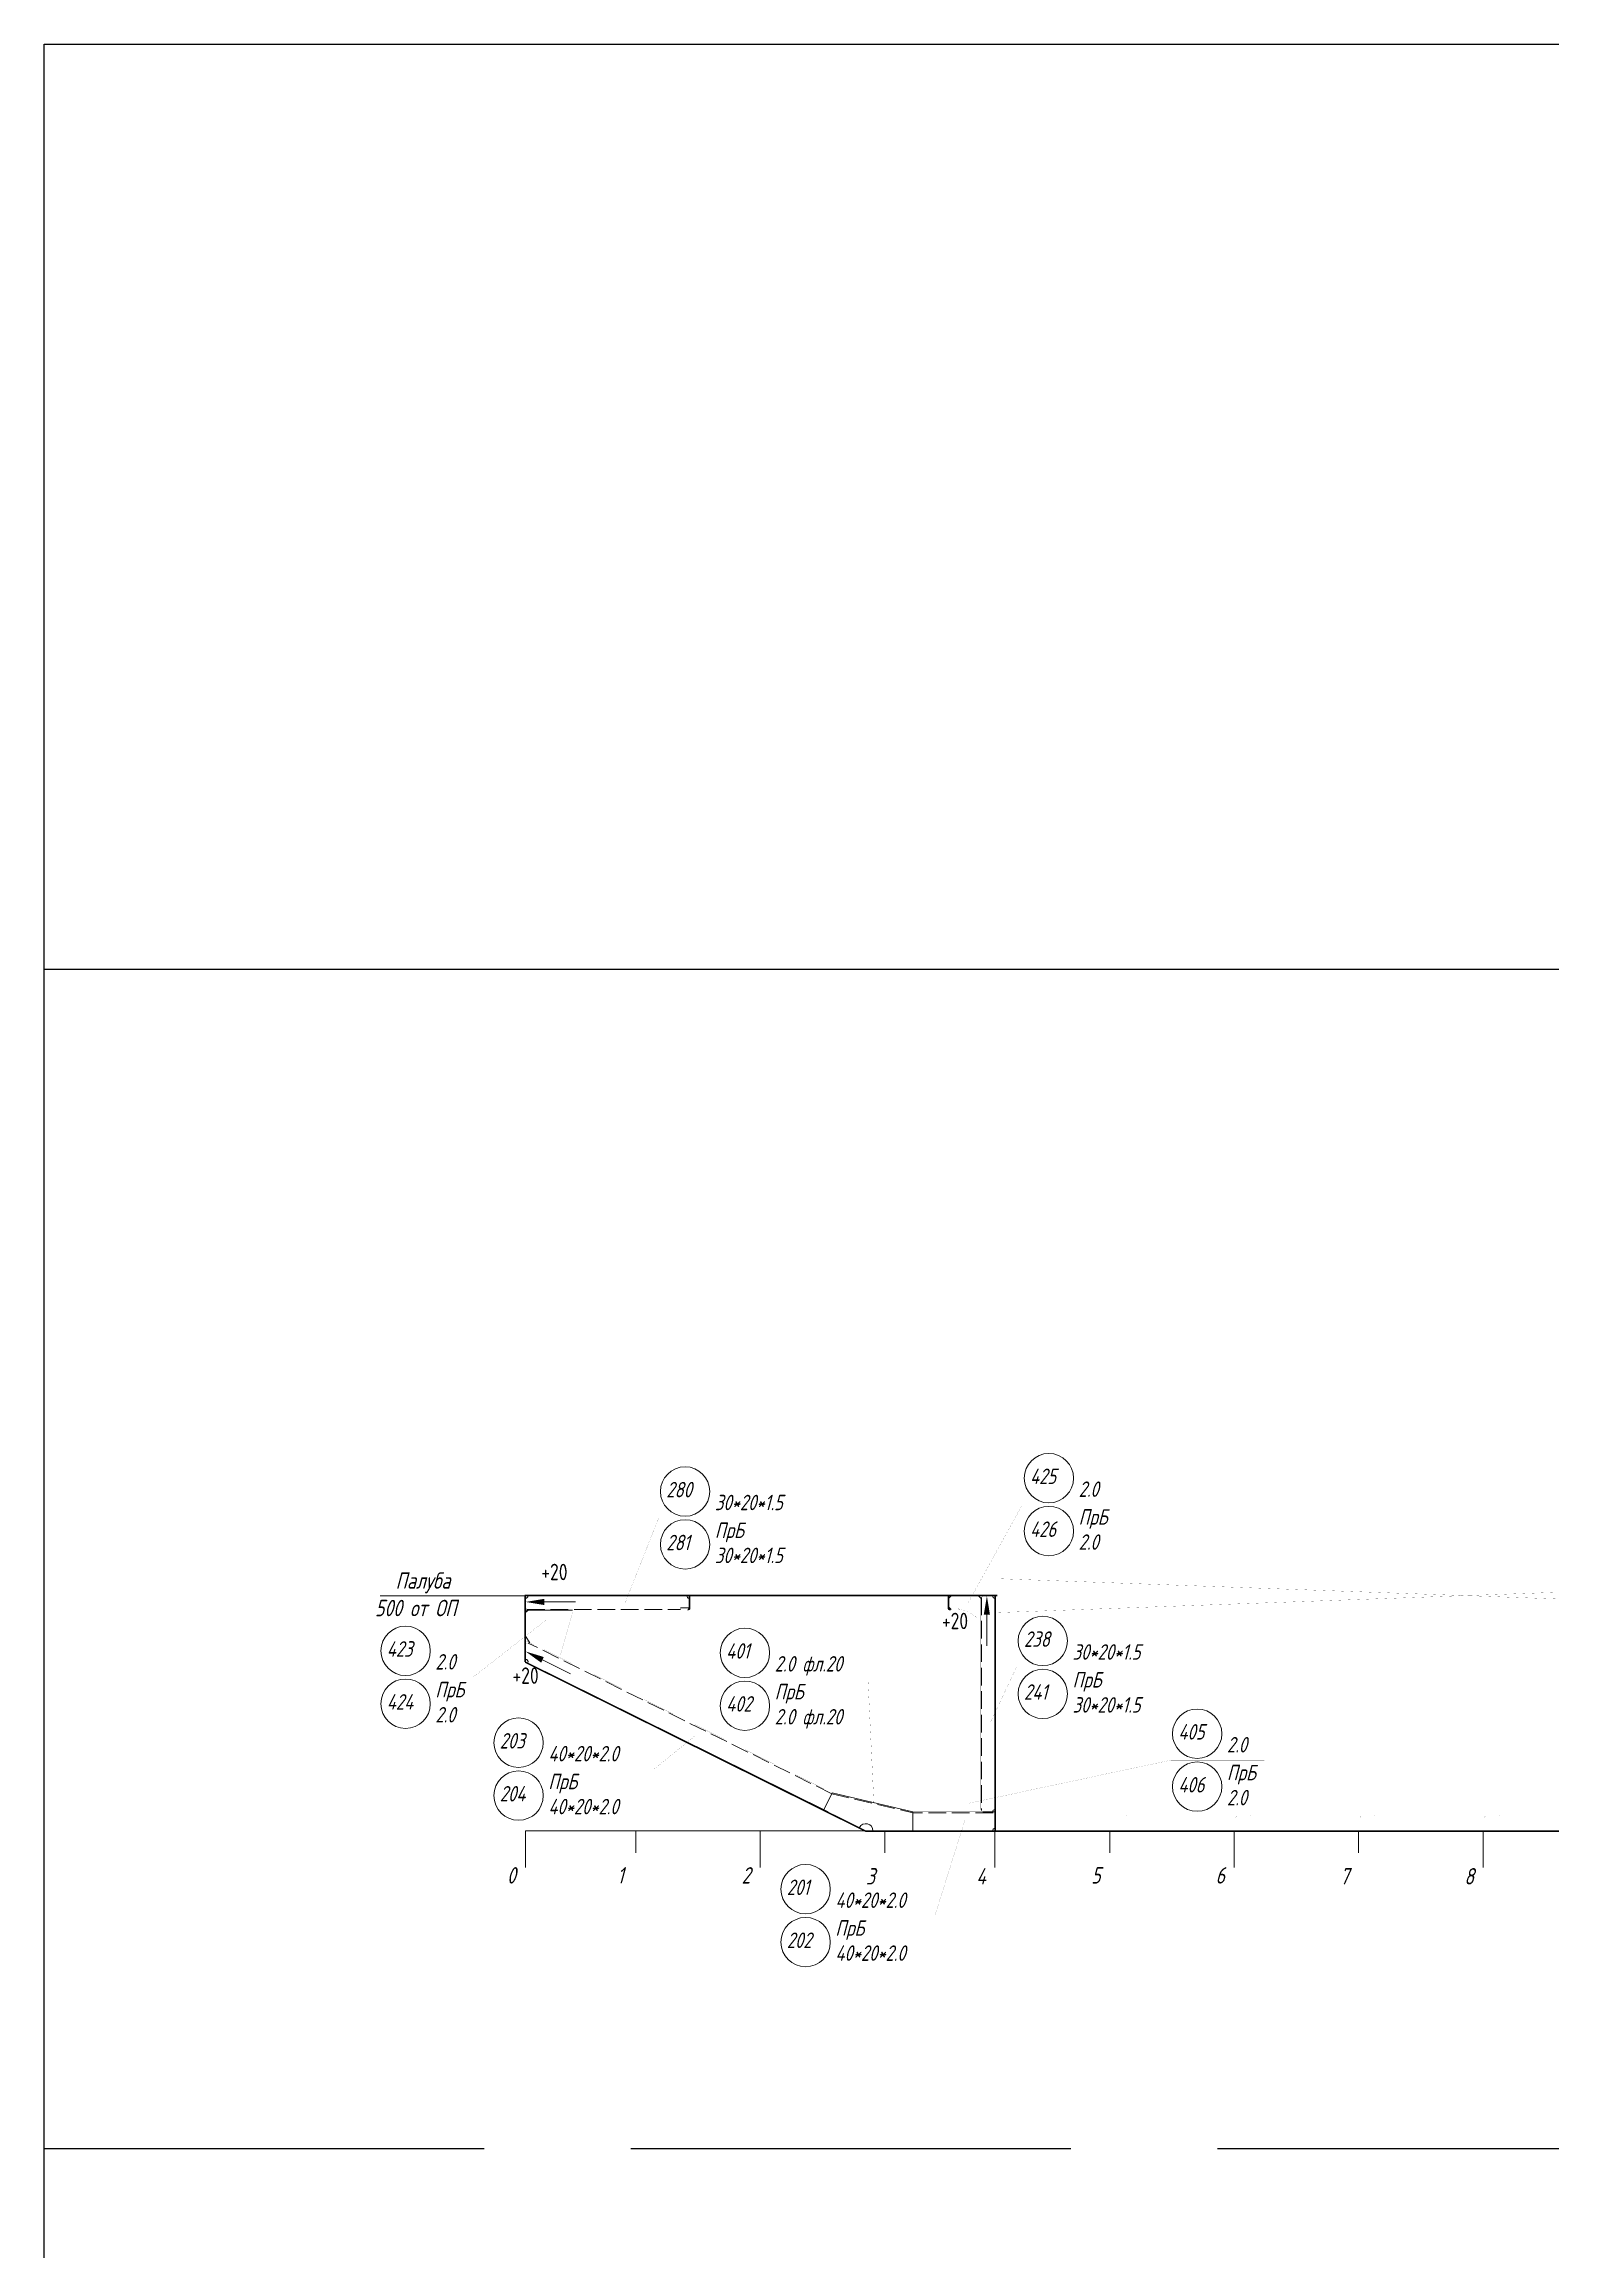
# Model space of a CAD drawing. Header units: millimetres. Extents: x 77380 to 135900, y -26587 to 17301.
# Drawn here: x 81559 to 84774, y -11336 to -6633 of the extents above; entities that cross this region are included whole.
import ezdxf

# ---------------------------------------------------------------- set-up
doc = ezdxf.new("R2010")
doc.units = ezdxf.units.MM
for name, pattern in [('K5LT32768', [0]), ('K5LT32769', [50, 37.5, -12.5]), ('K5LT32770', [0]), ('K5LT32771', [50, 37.5, -12.5]), ('K5LT32772', [0]), ('K5LT32773', [50, 37.5, -12.5]), ('K5LT32777', [0]), ('K5LT32780', [0]), ('K5LT32781', [0]), ('K5LT32790', [0]), ('K5LT32831', [0]), ('K5LT_THIN', [0])]:
    doc.linetypes.add(name, pattern=pattern)
doc.styles.add('KTEXTSTYLE', font='GOST_AU.SHX', dxfattribs={"width": 0.96, "height": 5})

# ---------------------------------------------------------------- blocks, each defined once
blk = doc.blocks.new('U40')
blk.add_hatch(color=7).paths.add_polyline_path([(111665, 15349.1), (111678.3, 15349.1), (111671.7, 15389.1)])
at = {"color": 7, "linetype": 'K5LT32831', "lineweight": 9}
blk.add_line((111671.7, 15349.1), (111671.7, 15282.6), dxfattribs=at)
blk = doc.blocks.new('U48')
blk.add_hatch(color=7).paths.add_polyline_path([(110728.9, 15369.7), (110728.9, 15383.1), (110688.9, 15376.4)])
at = {"color": 7, "linetype": 'K5LT32831', "lineweight": 9}
blk.add_line((110728.9, 15376.4), (110795.4, 15376.4), dxfattribs=at)
blk = doc.blocks.new('U49')
blk.add_hatch(color=7).paths.add_polyline_path([(110721.8, 15247.1), (110727.7, 15259), (110688.9, 15270.9)])
at = {"color": 7, "linetype": 'K5LT32831', "lineweight": 9}
blk.add_line((110724.7, 15253.1), (110784.3, 15223.5), dxfattribs=at)

msp = doc.modelspace()

# ---------------------------------------------------------------- linework, layer by layer
at = {"color": 6}
msp.add_line((90766.474, -8604.13), (81559.429, -8604.13), dxfattribs=at)
at = {"color": 7, "linetype": 'K5LT32780', "lineweight": 18}
msp.add_line((82275.622, -9938.391), (82583.994, -9938.391), dxfattribs=at)
at = {"color": 3, "linetype": 'K5LT32768', "lineweight": 18, "true_color": 0x00ff00}
for p, q in [((83590.494, -9936.89), (82583.994, -9936.89)), ((83590.494, -9938.39), (82583.994, -9938.39)), ((82583.994, -10078.39), (82583.994, -9938.391)), ((82585.496, -9938.39), (82585.496, -9963.89)), ((82933.994, -9938.39), (82585.496, -9938.39)), ((82585.496, -10078.39), (82585.496, -9938.391)), ((82685.496, -9968.39), (82585.496, -9968.39)), ((82585.496, -9968.39), (82585.496, -10033.73)), ((82590.494, -9968.39), (82585.496, -9973.39)), ((82915.494, -9963.89), (82933.994, -9963.89)), ((82933.994, -9963.89), (82933.994, -9938.39)), ((82933.994, -9963.945), (82933.994, -9938.39)), ((82935.496, -9963.945), (82935.496, -9938.39)), ((83485.496, -9963.945), (83485.496, -9938.39)), ((83486.997, -9963.945), (83486.997, -9938.39)), ((83555.497, -9938.39), (83486.997, -9938.39)), ((83491.996, -9938.39), (83486.997, -9943.39)), ((83486.997, -9961.89), (83491.996, -9966.89)), ((83555.497, -9943.39), (83550.495, -9938.39)), ((83585.496, -9938.39), (83559.995, -9938.39)), ((83585.496, -10438.39), (83585.496, -9938.39)), ((83585.496, -10398.39), (83585.496, -9938.39)), ((83586.997, -10438.39), (83586.997, -9938.39)), ((82585.496, -10023.73), (82594.452, -10038.178)), ((82585.496, -10040.429), (82585.496, -10078.39)), ((82584.607, -10080.181), (83309.607, -10440.181)), ((82585.496, -10078.39), (83310.496, -10438.39)), ((82585.496, -10078.39), (83229.941, -10398.39)), ((83242.023, -10404.388), (83310.496, -10438.388)), ((83242.023, -10404.39), (83310.496, -10438.39)), ((83242.023, -10404.39), (83310.496, -10438.39)), ((83242.023, -10404.39), (83310.496, -10438.39)), ((87199.65, -10438.39), (83310.496, -10438.39)), ((83310.496, -10438.39), (83585.496, -10438.39)), ((86429.496, -10440.39), (83310.496, -10440.39)), ((83559.995, -10398.39), (83585.496, -10398.39)), ((83585.496, -10438.39), (83585.496, -10404.39))]:
    msp.add_line(p, q, dxfattribs=at)
at = {"color": 2, "linetype": 'K5LT32771', "lineweight": 18, "true_color": 0xffff00}
for p, q in [((82588.55, -9966.944), (82915.494, -9966.944)), ((83556.94, -9941.445), (83556.94, -10395.335)), ((83255.442, -10361.782), (83255.442, -10361.782))]:
    msp.add_line(p, q, dxfattribs=at)
at = {"color": 3, "linetype": 'K5LT32769', "lineweight": 18, "true_color": 0x00ff00}
for p, q in [((83237.864, -10359.815), (82590.955, -10038.592)), ((83304.554, -10392.93), (83304.551, -10392.929)), ((83304.554, -10392.929), (83304.552, -10392.928)), ((83304.554, -10392.93), (83304.552, -10392.929))]:
    msp.add_line(p, q, dxfattribs=at)
at = {"color": 7, "linetype": 'K5LT_THIN', "lineweight": 18}
for p, q in [((83238.751, -10358.024), (83220.929, -10393.915)), ((83238.751, -10358.024), (83410.496, -10398.317)), ((83410.496, -10398.317), (83410.496, -10438.39))]:
    msp.add_line(p, q, dxfattribs=at)
at = {"color": 1, "linetype": 'K5LT32773', "lineweight": 18, "true_color": 0xff0000}
for p, q in [((83237.862, -10359.815), (83410.496, -10400.317)), ((83581.421, -10400.317), (83410.495, -10400.317))]:
    msp.add_line(p, q, dxfattribs=at)
at = {"color": 1, "linetype": 'K5LT32781', "lineweight": 0, "true_color": 0xff0000}
for p, q in [((82585.496, -10438.39), (87299.715, -10438.39)), ((82585.496, -10438.39), (82585.496, -10516.515)), ((82820.496, -10438.39), (82820.496, -10485.265)), ((83085.496, -10438.39), (83085.496, -10516.515)), ((83350.495, -10438.39), (83350.495, -10485.265)), ((83585.496, -10438.39), (83585.496, -10516.515)), ((83830.495, -10438.39), (83830.495, -10485.265)), ((84095.495, -10438.39), (84095.495, -10516.515)), ((84360.496, -10438.39), (84360.496, -10485.265)), ((84625.495, -10438.39), (84625.495, -10516.515))]:
    msp.add_line(p, q, dxfattribs=at)
at = {"color": 6, "linetype": 'K5LT32769', "ltscale": 25}
msp.add_line((81559.429, -11115.226), (90766.474, -11115.226), dxfattribs=at)
at = {"color": 6}
msp.add_lwpolyline([(81559.429, -6632.614), (90766.474, -6632.614), (90766.474, -26587.353), (81559.429, -26587.353)], close=True, dxfattribs=at)
at = {"color": 1, "linetype": 'K5LT32772', "true_color": 0xff0000, "const_width": 0.18}
for points in [[(83192.169, -9772.163), (82868.942, -9772.163), (82797.2, -9953.623)], [(83843.809, -9743.749), (83644.012, -9743.749), (83526.489, -9956.292)], [(82273.31, -10111.588), (82473.107, -10111.588), (82628.733, -9989.812)], [(83954.337, -10090.611), (83631.109, -10090.611), (83575.54, -10208.455)], [(82996.443, -10115.844), (83314.929, -10115.844), (83327.899, -10387.753)], [(82514.052, -10307.248), (82859.153, -10307.248), (82946.177, -10236.536)], [(84159.852, -10288.166), (83960.055, -10288.166), (83528.91, -10380.111)], [(83125.7, -10619.361), (83457.409, -10619.361), (83521.75, -10415.756)], [(83585.496, -10404.39), (83579.423, -10398.317), (83410.495, -10398.317)]]:
    msp.add_lwpolyline(points, dxfattribs=at)
at = {"color": 7, "linetype": 'K5LT32780', "const_width": 0.18}
msp.add_lwpolyline([(85585.496, -9973.791), (85585.496, -9901.489), (83590.494, -9973.791), (83590.494, -9901.489)], close=True, dxfattribs=at)
at = {"color": 2, "linetype": 'K5LT32770', "true_color": 0xffff00, "const_width": 0.18}
for points in [[(82585.496, -9963.89), (82590.052, -9968.444), (82915.494, -9968.444), (82915.494, -9963.89)], [(83559.995, -9938.39), (83555.442, -9942.945), (83555.442, -10393.835), (83559.995, -10398.39)], [(83550.495, -10398.39), (83475.495, -10398.39), (83475.495, -10393.39), (83550.495, -10318.39), (83555.497, -10318.39), (83555.497, -10393.39), (83550.495, -10398.39)]]:
    msp.add_lwpolyline(points, dxfattribs=at)
at = {"color": 3, "linetype": 'K5LT32768', "true_color": 0x00ff00, "const_width": 0.18}
for points in [[(82657.148, -10069.31), (82659.372, -10064.831), (82685.496, -9973.39), (82685.496, -9968.39)], [(82930.994, -9968.444), (82915.549, -9968.444), (82915.549, -9966.944), (82930.994, -9966.944)], [(83486.997, -9938.39), (83486.997, -9963.39), (83486.997, -9966.89)], [(83489.997, -9968.444), (83505.442, -9968.444), (83505.442, -9966.944), (83489.997, -9966.944)], [(83555.497, -9988.39), (83555.497, -9963.39), (83555.497, -9938.39)], [(82585.496, -10033.73), (82603.284, -10042.563), (82657.148, -10069.31)], [(83238.751, -10358.024), (82593.635, -10037.69), (82585.496, -10040.429)]]:
    msp.add_lwpolyline(points, dxfattribs=at)
at = {"color": 3, "linetype": 'K5LT32777', "true_color": 0x00ff00, "const_width": 0.18}
for points in [[(83486.997, -9966.89), (83504.142, -9966.89, -0.19890371), (83546.57, -9984.464), (83550.495, -9988.39), (83555.497, -9988.39)], [(83502.497, -9966.89, -0.42829344), (83505.655, -9963.909, -0.41264877), (83508.494, -9967.047)]]:
    msp.add_lwpolyline(points, format="xyb", dxfattribs=at)
at = {"color": 8, "linetype": 'K5LT32790', "true_color": 0x808080, "const_width": 0.18}
for points in [[(83833.497, -10436.889), (83833.497, -10410.889, -0.41421356), (83837.997, -10406.389), (83863.997, -10406.389, 0.41421356), (83865.497, -10404.889), (83865.497, -10403.389), (83830.497, -10403.389), (83830.497, -10438.389), (83831.997, -10438.389, 0.41421356)], [(84098.497, -10436.889), (84098.497, -10410.889, -0.41421356), (84102.997, -10406.389), (84128.997, -10406.389, 0.41421356), (84130.497, -10404.889), (84130.497, -10403.389), (84095.497, -10403.389), (84095.497, -10438.389), (84096.997, -10438.389, 0.41421356)], [(84363.497, -10436.889), (84363.497, -10410.889, -0.41421356), (84367.997, -10406.389), (84393.997, -10406.389, 0.41421356), (84395.497, -10404.889), (84395.497, -10403.389), (84360.497, -10403.389), (84360.497, -10438.389), (84361.997, -10438.389, 0.41421356)], [(84628.497, -10436.889), (84628.497, -10410.889, -0.41421356), (84632.997, -10406.389), (84658.997, -10406.389, 0.41421356), (84660.497, -10404.889), (84660.497, -10403.389), (84625.497, -10403.389), (84625.497, -10438.389), (84626.997, -10438.389, 0.41421356)]]:
    msp.add_lwpolyline(points, format="xyb", close=True, dxfattribs=at)
at = {"color": 1, "linetype": 'K5LT32772', "lineweight": 18, "true_color": 0xff0000}
for centre in [(83700.372, -9687.389), (82925.302, -9715.803), (82925.302, -9828.523), (83700.372, -9800.109), (82329.67, -10055.228), (83052.803, -10059.484), (83687.47, -10034.252), (83687.47, -10146.971), (82329.67, -10167.948), (83052.803, -10172.205), (82570.412, -10250.888), (84016.415, -10231.806), (84016.415, -10344.526), (82570.412, -10363.608), (83182.06, -10563.001), (83182.06, -10675.721)]:
    msp.add_circle(centre, 52.603, dxfattribs=at)
at = {"color": 3, "linetype": 'K5LT32768', "lineweight": 18, "true_color": 0x00ff00}
for centre, radius, start, end in [((82585.496, -9938.391), 4.999, 270.005035, 0.012452), ((82933.994, -9938.391), 4.999, 179.987549, 269.994965), ((82930.994, -9963.943), 4.501, 269.995514, 359.985077), ((82930.994, -9963.945), 3, 269.998352, 0.001645), ((83489.997, -9963.943), 4.501, 180.014938, 270.004486), ((83489.997, -9963.945), 3, 179.998352, 270.001648), ((83585.496, -9938.391), 4.999, 179.987549, 269.994965), ((82585.496, -10078.389), 4.999, 333.580994, 89.997932), ((83585.496, -10398.389), 4.999, 89.997574, 180.011169), ((83310.496, -10438.388), 15, 359.980927, 153.602325), ((83585.496, -10438.389), 4.999, 90.005035, 180.012451)]:
    msp.add_arc(centre, radius, start, end, dxfattribs=at)

# ---------------------------------------------------------------- block references
for name in ['U48', 'U40', 'U49']:
    msp.add_blockref(name, (-28103.406, -25327.539))

# ---------------------------------------------------------------- texts
at = {"color": 7, "char_height": 2.5, "attachment_point": 1, "style": 'KTEXTSTYLE'}
for s, insert in [('\\H3.5;\\W0.965;\\Q15;\\Q15;\\H33.00;{\\c255;425}', (83660.236, -9666.913)), ('\\H3.5;\\W0.965;\\Q15;\\Q15;\\H33.00;{\\c255;280}', (82885.166, -9695.328)), ('\\H3.5;\\W0.965;\\Q15;\\Q15;\\H33.00;{\\c255;30*20*1.5}', (82988.707, -9722.724)), ('\\H3.5;\\W0.965;\\Q15;\\Q15;\\H33.00;{\\c255;2.0}', (83763.777, -9694.311)), ('\\H3.5;\\W0.965;\\Q15;\\Q15;\\H33.00;{\\c16711935;ПрБ}', (82988.707, -9782.002)), ('\\H3.5;\\W0.965;\\Q15;\\Q15;\\H33.00;{\\c255;426}', (83660.236, -9779.633)), ('\\H3.5;\\W0.965;\\Q15;\\Q15;\\H33.00;{\\c16711935;ПрБ}', (83763.777, -9753.588)), ('\\H3.5;\\W0.965;\\Q15;\\Q15;\\H33.00;{\\c255;281}', (82885.166, -9808.047)), ('\\H3.5;\\W0.965;\\Q15;\\Q15;\\H33.00;{\\c255;2.0}', (83763.777, -9807.031)), ('\\H3.5;\\W0.965;\\Q15;\\Q0;\\H35.00;+20', (82618.913, -9869.78)), ('\\H3.5;\\W0.965;\\Q15;\\Q15;\\H33.00;{\\c255;30*20*1.5}', (82988.707, -9835.444)), ('\\H3.5;\\W0.965;\\Q15;\\Q15;\\H35.00;Палуба', (82308.304, -9887.986)), ('\\H3.5;\\W0.965;\\Q15;\\Q15;\\H35.00;500 от ОП', (82264.523, -9946.597)), ('\\H3.5;\\W0.965;\\Q15;\\Q0;\\H35.00;+20', (83472.506, -9974.142)), ('\\H3.5;\\W0.965;\\Q15;\\Q15;\\H33.00;{\\c255;238}', (83647.334, -10013.776)), ('\\H3.5;\\W0.965;\\Q15;\\Q15;\\H33.00;{\\c255;423}', (82289.534, -10034.753)), ('\\H3.5;\\W0.965;\\Q15;\\Q15;\\H33.00;{\\c255;2.0}', (82393.075, -10062.15)), ('\\H3.5;\\W0.965;\\Q15;\\Q15;\\H33.00;{\\c255;401}', (83012.667, -10039.009)), ('\\H3.5;\\W0.965;\\Q15;\\Q15;\\H33.00;{\\c255;30*20*1.5}', (83750.875, -10041.173)), ('\\H3.5;\\W0.965;\\Q15;\\Q0;\\H35.00;+20', (82557.445, -10090.599)), ('\\H3.5;\\W0.965;\\Q15;\\Q15;\\H33.00;{\\c255;2.0 фл.20}', (83116.208, -10066.406)), ('\\H3.5;\\W0.965;\\Q15;\\Q15;\\H33.00;{\\c16711935;ПрБ}', (83750.875, -10100.45)), ('\\H3.5;\\W0.965;\\Q15;\\Q15;\\H33.00;{\\c255;424}', (82289.534, -10147.473)), ('\\H3.5;\\W0.965;\\Q15;\\Q15;\\H33.00;{\\c16711935;ПрБ}', (82393.075, -10121.427)), ('\\H3.5;\\W0.965;\\Q15;\\Q15;\\H33.00;{\\c255;402}', (83012.667, -10151.729)), ('\\H3.5;\\W0.965;\\Q15;\\Q15;\\H33.00;{\\c16711935;ПрБ}', (83116.208, -10125.683)), ('\\H3.5;\\W0.965;\\Q15;\\Q15;\\H33.00;{\\c255;241}', (83647.334, -10126.496)), ('\\H3.5;\\W0.965;\\Q15;\\Q15;\\H33.00;{\\c255;30*20*1.5}', (83750.875, -10153.893)), ('\\H3.5;\\W0.965;\\Q15;\\Q15;\\H33.00;{\\c255;2.0}', (82393.075, -10174.87)), ('\\H3.5;\\W0.965;\\Q15;\\Q15;\\H33.00;{\\c255;2.0 фл.20}', (83116.208, -10179.126)), ('\\H3.5;\\W0.965;\\Q15;\\Q15;\\H33.00;{\\c255;203}', (82530.277, -10230.412)), ('\\H3.5;\\W0.965;\\Q15;\\Q15;\\H33.00;{\\c255;405}', (83976.279, -10211.33)), ('\\H3.5;\\W0.965;\\Q15;\\Q15;\\H33.00;{\\c255;2.0}', (84079.82, -10238.728)), ('\\H3.5;\\W0.965;\\Q15;\\Q15;\\H33.00;{\\c255;40*20*2.0}', (82633.818, -10257.809)), ('\\H3.5;\\W0.965;\\Q15;\\Q15;\\H33.00;{\\c16711935;ПрБ}', (84079.82, -10298.005)), ('\\H3.5;\\W0.965;\\Q15;\\Q15;\\H33.00;{\\c255;204}', (82530.277, -10343.132)), ('\\H3.5;\\W0.965;\\Q15;\\Q15;\\H33.00;{\\c16711935;ПрБ}', (82633.818, -10317.086)), ('\\H3.5;\\W0.965;\\Q15;\\Q15;\\H33.00;{\\c255;406}', (83976.279, -10324.051)), ('\\H3.5;\\W0.965;\\Q15;\\Q15;\\H33.00;{\\c255;40*20*2.0}', (82633.818, -10370.529)), ('\\H3.5;\\W0.965;\\Q15;\\Q15;\\H33.00;{\\c255;2.0}', (84079.82, -10351.448)), ('\\H3.5;\\W0.965;\\Q15;\\Q15;\\H33.00;{\\c255;201}', (83141.924, -10542.526)), ('\\H3.5;\\W0.965;\\Q15;\\Q15;\\H33.00;{\\c255;40*20*2.0}', (83245.465, -10569.923)), ('\\H3.5;\\W0.965;\\Q15;\\Q15;\\H33.00;{\\c255;202}', (83141.924, -10655.246)), ('\\H3.5;\\W0.965;\\Q15;\\Q15;\\H33.00;{\\c16711935;ПрБ}', (83245.465, -10629.2)), ('\\H3.5;\\W0.965;\\Q15;\\Q15;\\H33.00;{\\c255;40*20*2.0}', (83245.465, -10682.642))]:
    msp.add_mtext(s, dxfattribs=dict(at, insert=insert))
at = {"color": 7, "char_height": 2.5, "attachment_point": 1, "rotation": 359.999999, "style": 'KTEXTSTYLE'}
for s, insert in [('\\H3.5;\\W0.965;\\Q15;\\Q15;\\H35.00;{\\c255;0}', (82545.6, -10516.025)), ('\\H3.5;\\W0.965;\\Q15;\\Q15;\\H35.00;{\\c255;1}', (82780.6, -10516.025)), ('\\H3.5;\\W0.965;\\Q15;\\Q15;\\H35.00;{\\c255;2}', (83045.6, -10516.025)), ('\\H3.5;\\W0.965;\\Q15;\\Q15;\\H35.00;{\\c255;3}', (83310.6, -10518.025)), ('\\H3.5;\\W0.965;\\Q15;\\Q15;\\H35.00;{\\c255;4}', (83545.6, -10518.025)), ('\\H3.5;\\W0.965;\\Q15;\\Q15;\\H35.00;{\\c255;5}', (83790.601, -10516.027)), ('\\H3.5;\\W0.965;\\Q15;\\Q15;\\H35.00;{\\c255;6}', (84055.6, -10516.027)), ('\\H3.5;\\W0.965;\\Q15;\\Q15;\\H35.00;{\\c255;7}', (84320.6, -10518.025)), ('\\H3.5;\\W0.965;\\Q15;\\Q15;\\H35.00;{\\c255;8}', (84585.6, -10518.025))]:
    msp.add_mtext(s, dxfattribs=dict(at, insert=insert))

doc.saveas('drawing.dxf')
